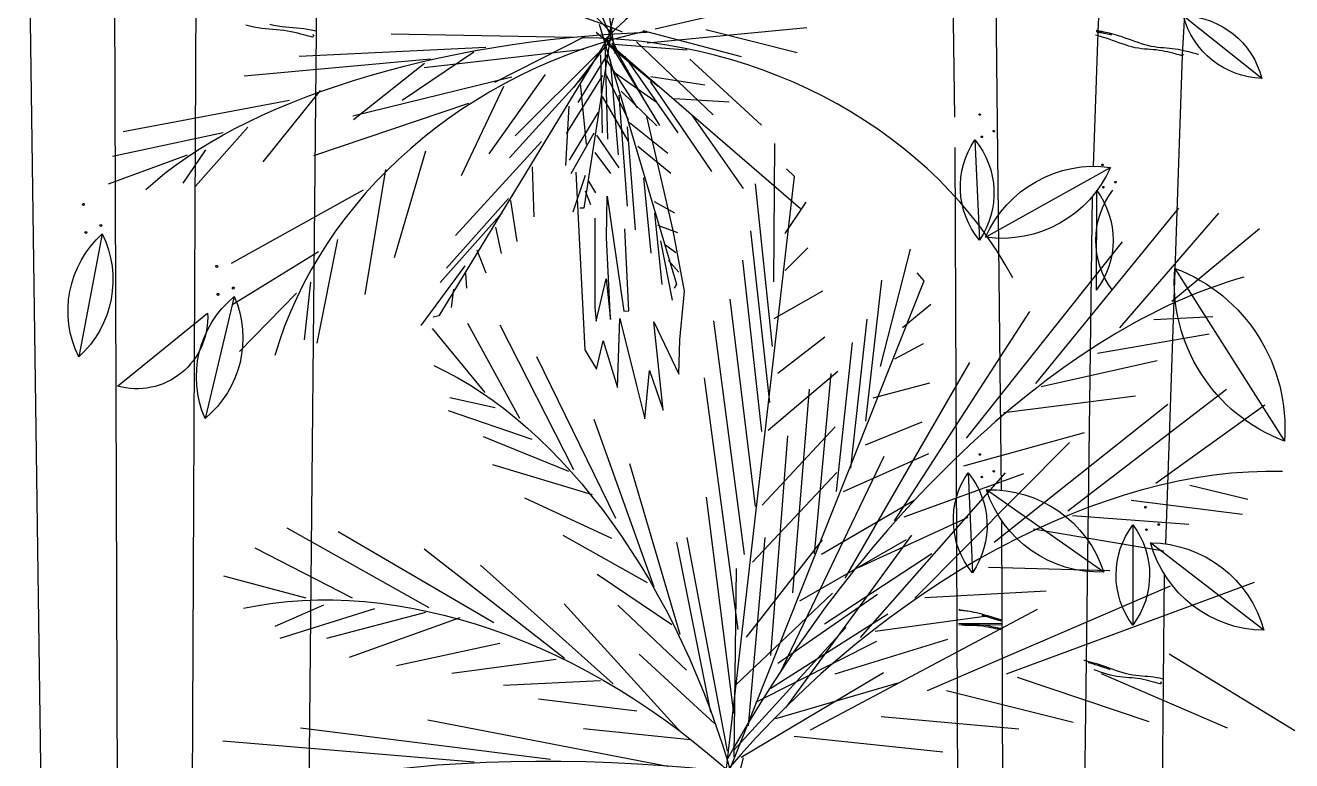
# Model space of a CAD drawing. Header units: millimetres. Extents: x 0 to 25200, y 0 to 17820.
# Drawn here: x 10550 to 11292, y 3987 to 4418 of the extents above; entities that cross this region are included whole.
import ezdxf

# ---------------------------------------------------------------- set-up
doc = ezdxf.new("R2010")
doc.units = ezdxf.units.MM
doc.header["$LTSCALE"] = 100
doc.header["$MEASUREMENT"] = 0
doc.layers.add('CO-TREE', color=251, linetype='Continuous')

# ---------------------------------------------------------------- blocks, each defined once
blk = doc.blocks.new('T-134')
at = {"layer": 'CO-TREE'}
for p, q in [((696.4, 2087.54), (679.44, 1774.25)), ((396.55, 1761.05), (355.75, 2030.26)), ((743.99, 2019.61), (728.89, 1760.64)), ((398.07, 1762.01), (301, 1982.95)), ((50.68, 1981.55), (78.36, 0)), ((151.37, 1945.48), (142.39, 0)), ((102.61, 1890.49), (108.89, 0)), ((221.83, 1851.16), (204.47, 0)), ((420, 1775.64), (523.63, 1799.59)), ((594.44, 1802.44), (595.35, 1723.86)), ((619.56, 1791.56), (622.85, 1505.02)), ((729.67, 1783.29), (775.58, 1746.58)), ((182.32, 1777.18), (179.92, 1777.84)), ((184.67, 1776.62), (182.32, 1777.18)), ((186.98, 1776.19), (184.67, 1776.62)), ((189.25, 1775.87), (186.98, 1776.19)), ((191.47, 1775.63), (189.25, 1775.87)), ((193.66, 1775.44), (191.47, 1775.63)), ((195.83, 1775.28), (193.66, 1775.44)), ((196.43, 1777.56), (194.07, 1778.11)), ((197.98, 1775.11), (195.83, 1775.28)), ((198.73, 1777.13), (196.43, 1777.56)), ((200.11, 1774.92), (197.98, 1775.11)), ((201, 1776.81), (198.73, 1777.13)), ((202.24, 1774.66), (200.11, 1774.92)), ((203.22, 1776.57), (201, 1776.81)), ((204.36, 1774.32), (202.24, 1774.66)), ((205.42, 1776.38), (203.22, 1776.57)), ((207.58, 1776.22), (205.42, 1776.38)), ((209.73, 1776.05), (207.58, 1776.22)), ((211.87, 1775.85), (209.73, 1776.05)), ((213.99, 1775.59), (211.87, 1775.85)), ((216.12, 1775.26), (213.99, 1775.59)), ((218.21, 1774.85), (216.12, 1775.26)), ((220.24, 1774.4), (218.21, 1774.85)), ((220.76, 1774.27), (220.24, 1774.4)), ((394.58, 1776.5), (378.04, 1670.37)), ((387.13, 1778.3), (432.53, 1625.87)), ((412.77, 1774.62), (470.26, 1759.39)), ((415.28, 1767.47), (508.89, 1776.4)), ((449.59, 1775.15), (503.15, 1761.69)), ((678.89, 1774.53), (678.96, 1774.64)), ((678.91, 1774.44), (678.89, 1774.53)), ((679.02, 1774.36), (678.91, 1774.44)), ((678.96, 1774.64), (679.15, 1774.77)), ((679.15, 1774.77), (679.46, 1774.92)), ((206.45, 1773.91), (204.36, 1774.32)), ((208.48, 1773.46), (206.45, 1773.91)), ((210.42, 1772.99), (208.48, 1773.46)), ((212.23, 1772.52), (210.42, 1772.99)), ((213.9, 1772.07), (212.23, 1772.52)), ((215.37, 1771.66), (213.9, 1772.07)), ((216.64, 1771.32), (215.37, 1771.66)), ((217.67, 1771.06), (216.64, 1771.32)), ((218.47, 1770.89), (217.67, 1771.06)), ((218.95, 1770.81), (218.47, 1770.89)), ((219.13, 1772.34), (219.39, 1772.08)), ((219.39, 1772.08), (219.51, 1771.89)), ((371.56, 1770.55), (265.22, 1772.43)), ((394.54, 1774.02), (293.03, 1607.33)), ((378.85, 1771.06), (325.78, 1744.2)), ((393.15, 1768.59), (372.28, 1741.41)), ((385.33, 1773.56), (505.1, 1670.27)), ((394.61, 1767.47), (414.23, 1732.6)), ((408.9, 1767.94), (453.86, 1725.21)), ((679.42, 1773.53), (676.72, 1695)), ((679.57, 1771.53), (678.15, 1771.91)), ((679.19, 1774.3), (679.02, 1774.36)), ((679.04, 1773.69), (679.03, 1773.69)), ((679.14, 1773.61), (679.04, 1773.69)), ((679.32, 1773.55), (679.14, 1773.61)), ((679.42, 1774.25), (679.19, 1774.3)), ((679.55, 1773.5), (679.32, 1773.55)), ((679.69, 1774.21), (679.42, 1774.25)), ((679.81, 1773.46), (679.55, 1773.5)), ((681.09, 1771.09), (679.57, 1771.53)), ((679.99, 1774.17), (679.69, 1774.21)), ((680.11, 1773.42), (679.81, 1773.46)), ((680.32, 1774.13), (679.99, 1774.17)), ((680.45, 1773.38), (680.11, 1773.42)), ((680.71, 1774.09), (680.32, 1774.13)), ((680.84, 1773.34), (680.45, 1773.38)), ((681.18, 1774.03), (680.71, 1774.09)), ((681.3, 1773.28), (680.84, 1773.34)), ((682.7, 1770.61), (681.09, 1771.09)), ((681.72, 1773.95), (681.18, 1774.03)), ((681.85, 1773.2), (681.3, 1773.28)), ((682.37, 1773.84), (681.72, 1773.95)), ((682.5, 1773.09), (681.85, 1773.2)), ((683.14, 1773.7), (682.37, 1773.84)), ((683.26, 1772.95), (682.5, 1773.09)), ((684.4, 1770.07), (682.7, 1770.61)), ((684.03, 1773.51), (683.14, 1773.7)), ((684.16, 1772.76), (683.26, 1772.95)), ((685.07, 1773.28), (684.03, 1773.51)), ((685.2, 1772.53), (684.16, 1772.76)), ((686.16, 1769.48), (684.4, 1770.07)), ((686.25, 1773), (685.07, 1773.28)), ((686.38, 1772.25), (685.2, 1772.53)), ((687.99, 1768.83), (686.16, 1769.48)), ((687.55, 1772.66), (686.25, 1773)), ((687.68, 1771.91), (686.38, 1772.25)), ((688.97, 1772.28), (687.55, 1772.66)), ((689.86, 1768.16), (687.99, 1768.83)), ((690.49, 1771.84), (688.97, 1772.28)), ((691.76, 1767.47), (689.86, 1768.16)), ((692.11, 1771.36), (690.49, 1771.84)), ((693.68, 1766.79), (691.76, 1767.47)), ((693.8, 1770.82), (692.11, 1771.36)), ((695.56, 1770.23), (693.8, 1770.82)), ((697.39, 1769.58), (695.56, 1770.23)), ((699.26, 1768.91), (697.39, 1769.58)), ((701.16, 1768.22), (699.26, 1768.91)), ((703.09, 1767.54), (701.16, 1768.22)), ((705.02, 1766.89), (703.09, 1767.54)), ((320.69, 1764.7), (211.18, 1759.41)), ((313.56, 1761.89), (271.58, 1733.49)), ((377.88, 1763.54), (284.45, 1752.81)), ((386.71, 1761.53), (337.93, 1712.79)), ((392.59, 1761.82), (374.63, 1732.4)), ((387.87, 1760.36), (388.83, 1714.7)), ((390.39, 1766.75), (392.06, 1710.88)), ((391.85, 1766.79), (421.76, 1742.06)), ((394.22, 1765.63), (422.5, 1718.83)), ((395.72, 1766.53), (438.69, 1763.22)), ((401.93, 1759.64), (433.21, 1714.66)), ((695.62, 1766.14), (693.68, 1766.79)), ((697.55, 1765.54), (695.62, 1766.14)), ((699.46, 1765), (697.55, 1765.54)), ((701.35, 1764.56), (699.46, 1765)), ((703.2, 1764.22), (701.35, 1764.56)), ((705.01, 1763.96), (703.2, 1764.22)), ((706.79, 1763.77), (705.01, 1763.96)), ((706.95, 1766.29), (705.02, 1766.89)), ((708.54, 1763.62), (706.79, 1763.77)), ((708.86, 1765.75), (706.95, 1766.29)), ((710.28, 1763.49), (708.54, 1763.62)), ((710.75, 1765.31), (708.86, 1765.75)), ((711.99, 1763.35), (710.28, 1763.49)), ((712.6, 1764.97), (710.75, 1765.31)), ((713.7, 1763.2), (711.99, 1763.35)), ((714.41, 1764.71), (712.6, 1764.97)), ((715.4, 1762.99), (713.7, 1763.2)), ((716.19, 1764.52), (714.41, 1764.71)), ((717.1, 1762.72), (715.4, 1762.99)), ((717.94, 1764.37), (716.19, 1764.52)), ((718.77, 1762.39), (717.1, 1762.72)), ((719.68, 1764.24), (717.94, 1764.37)), ((720.4, 1762.03), (718.77, 1762.39)), ((728.87, 1759.93), (719.04, 1473.55)), ((721.4, 1764.1), (719.68, 1764.24)), ((721.95, 1761.66), (720.4, 1762.03)), ((723.1, 1763.95), (721.4, 1764.1)), ((723.4, 1761.28), (721.95, 1761.66)), ((724.81, 1763.74), (723.1, 1763.95)), ((724.73, 1760.92), (723.4, 1761.28)), ((725.91, 1760.59), (724.73, 1760.92)), ((726.5, 1763.47), (724.81, 1763.74)), ((726.92, 1760.32), (725.91, 1760.59)), ((728.18, 1763.14), (726.5, 1763.47)), ((727.74, 1760.11), (726.92, 1760.32)), ((728.38, 1759.97), (727.74, 1760.11)), ((729.8, 1762.78), (728.18, 1763.14)), ((728.77, 1759.91), (728.38, 1759.97)), ((728.91, 1761.13), (729.12, 1760.93)), ((729.12, 1760.93), (729.22, 1760.78)), ((731.35, 1762.41), (729.8, 1762.78)), ((732.8, 1762.03), (731.35, 1762.41)), ((734.13, 1761.67), (732.8, 1762.03)), ((735.31, 1761.34), (734.13, 1761.67)), ((736.32, 1761.07), (735.31, 1761.34)), ((737.15, 1760.86), (736.32, 1761.07)), ((737.78, 1760.72), (737.15, 1760.86)), ((738.25, 1760.65), (737.78, 1760.72)), ((738.42, 1760.64), (738.25, 1760.65)), ((288.21, 1757.81), (179.02, 1747.91)), ((284.72, 1755.25), (243.06, 1722.24)), ((391.44, 1757.3), (409.29, 1729.19)), ((393.58, 1757.53), (398.17, 1701.74)), ((440.21, 1757.76), (482.27, 1719.19)), ((335.99, 1747.29), (242.78, 1724.34)), ((355.51, 1748.86), (322.39, 1702.39)), ((380.91, 1751.07), (334.46, 1700)), ((389.14, 1748.27), (367.71, 1714.31)), ((391.47, 1748.28), (404.07, 1722.4)), ((395.25, 1750.58), (420.58, 1732.7)), ((417.04, 1744.81), (453.03, 1692.03)), ((417.36, 1747.67), (448.97, 1742.82)), ((223.56, 1739.42), (189.83, 1697.69)), ((330.95, 1741.73), (306.16, 1689.49)), ((375.98, 1743.82), (379.53, 1707.74)), ((399.97, 1739.08), (421, 1718.73)), ((205.65, 1733.54), (108.04, 1715.17)), ((310.55, 1731.72), (219.53, 1701.21)), ((369.31, 1730.16), (367.33, 1695.55)), ((388.89, 1735.86), (403.82, 1709.99)), ((398.58, 1736.7), (403.44, 1671.6)), ((431.29, 1734.79), (463.22, 1732.79)), ((386.59, 1726.82), (369.5, 1698.53)), ((430.5, 1657.33), (415.02, 1724.19)), ((441.36, 1724.91), (471.46, 1681.88)), ((181.1, 1717.93), (150.54, 1683.37)), ((403.51, 1718.21), (408.23, 1657.77)), ((404.9, 1720.58), (427.32, 1702.61)), ((166.68, 1714.61), (101.71, 1700.83)), ((353.35, 1709.55), (302.83, 1654.42)), ((384.01, 1714.4), (370.4, 1690.64)), ((385.47, 1713.28), (398.63, 1694.16)), ((489.55, 1627.25), (490.07, 1708.39)), ((607.43, 1710.44), (609.99, 1651.72)), ((145.61, 1701.57), (99.19, 1684.44)), ((156.39, 1704.63), (143.09, 1685.17)), ((285.32, 1703.92), (266.89, 1641.24)), ((384.63, 1703.12), (393.69, 1690.75)), ((409.69, 1706.74), (429.12, 1691.01)), ((595.55, 1706.03), (602.91, 27.66)), ((261.86, 1693.02), (249.79, 1619.89)), ((347.85, 1694.73), (348.77, 1665.35)), ((501.64, 1688.96), (496.84, 1693.45)), ((613.64, 1653.34), (686.9, 1694.36)), ((378.85, 1689.55), (371.64, 1668.08)), ((373.33, 1691.61), (378.65, 1587.41)), ((380.9, 1686.18), (384.99, 1679.43)), ((413.16, 1688.21), (417.4, 1644.06)), ((459.66, 1324.46), (501.64, 1688.96)), ((248.7, 1681.01), (171.28, 1638.07)), ((378.88, 1680.53), (382.1, 1672.64)), ((488.8, 1589.29), (478.73, 1684.64)), ((678.65, 1681.03), (678.52, 1622.26)), ((333.92, 1676.15), (297.63, 1635.24)), ((335.08, 1674.99), (338.91, 1650.84)), ((391.46, 1653.22), (391.74, 1677.42)), ((391.74, 1677.42), (401.65, 1609.97)), ((419.41, 1674.41), (431.27, 1667.78)), ((496.09, 1655.49), (508.41, 1674.02)), ((676.11, 1677.17), (655.12, 27.66)), ((330.15, 1667.73), (293.87, 1626.81)), ((378.04, 1670.37), (375.71, 1670.36)), ((384.63, 1664.59), (384.5, 1612.2)), ((419.62, 1667.43), (423.78, 1625.61)), ((643.1, 1567.62), (726.9, 1670.38)), ((692.4, 1600.22), (750.3, 1667.48)), ((326.39, 1659.3), (329.61, 1643.88)), ((404.44, 1610.27), (402.2, 1658.38)), ((421.28, 1660.49), (433.08, 1656.18)), ((437.06, 1621.75), (430.5, 1657.33)), ((487.07, 1556.54), (476.01, 1657.11)), ((722.89, 1615.8), (774.21, 1658.57)), ((95.79, 1655.38), (81.96, 1583.22)), ((233.78, 1652.11), (221.49, 1591.2)), ((393.7, 1605.11), (391.46, 1653.22)), ((423.02, 1651.22), (429.89, 1616.47)), ((426, 1648.98), (431.97, 1644.5)), ((602.45, 1535.44), (693.87, 1650.65)), ((222.59, 1644.76), (171.71, 1613.62)), ((315.36, 1645.95), (320.62, 1632.56)), ((496.2, 1633.9), (509.51, 1647.22)), ((552.1, 1577.59), (569.6, 1646.41)), ((308.39, 1636.66), (282.57, 1601.54)), ((427.74, 1639.71), (433.78, 1632.9)), ((482.38, 1539.45), (471.33, 1640.02)), ((724.59, 1635.14), (788.8, 1533.83)), ((217.77, 1626.98), (214.25, 1593.2)), ((308.69, 1632.3), (309.29, 1623.57)), ((385.34, 1604.23), (391.19, 1629.02)), ((391.19, 1629.02), (393.7, 1605.11)), ((457.57, 1325.69), (577.64, 1627.89)), ((543.39, 1545.49), (552.78, 1628.22)), ((577.64, 1627.89), (573.56, 1632.54)), ((173.17, 1618.58), (156.05, 1547.13)), ((209.65, 1620.53), (176.31, 1586.29)), ((301.73, 1623.01), (300.29, 1612.25)), ((432.53, 1625.87), (431.14, 1623.5)), ((434.42, 1593.27), (437.06, 1621.75)), ((489.67, 1605.66), (518.24, 1621.85)), ((384.5, 1612.2), (385.34, 1604.23)), ((478.8, 1495.55), (463.81, 1616.99)), ((564.84, 1600.44), (581.6, 1614.03)), ((104.73, 1566.03), (157.52, 1608.85)), ((293.03, 1607.33), (289.83, 1606.46)), ((397.89, 1565.26), (399.28, 1605.7)), ((399.28, 1605.7), (409.04, 1566.43)), ((401.65, 1609.97), (404.44, 1610.27)), ((424.66, 1551.96), (419.22, 1603.76)), ((419.22, 1603.76), (433.72, 1573.06)), ((472.27, 1467.31), (454.32, 1604.4)), ((534.73, 1517.99), (544.18, 1605.32)), ((560.3, 1487.07), (639.5, 1609.75)), ((712.22, 1605.21), (746.8, 1606.88)), ((320.18, 1562.27), (289.35, 1599.79)), ((340.67, 1546.99), (310.07, 1602.87)), ((372.16, 1517), (329.06, 1601.74)), ((679.19, 1585.48), (744.78, 1596.71)), ((385.48, 1576.04), (389.38, 1592.57)), ((389.38, 1592.57), (397.89, 1565.26)), ((433.72, 1573.06), (434.42, 1593.27)), ((491.75, 1573.63), (519.35, 1595.05)), ((526.26, 1504.29), (535.71, 1591.62)), ((560.45, 1582.09), (577.15, 1591.07)), ((396.96, 1488.49), (350.62, 1583.15)), ((378.65, 1587.41), (385.48, 1576.04)), ((413.93, 1546.8), (416.57, 1575.28)), ((416.57, 1575.28), (424.66, 1551.96)), ((486.2, 1540.17), (527.1, 1574.9)), ((531.35, 1453.44), (604.44, 1579.85)), ((646.16, 1565.76), (714.28, 1581.14)), ((468.68, 1423.41), (448.77, 1570.93)), ((513.34, 1467.64), (523.03, 1573.38)), ((547.71, 1559.24), (580.99, 1568)), ((326.22, 1553.26), (299.47, 1559.18)), ((409.04, 1566.43), (413.93, 1546.8)), ((500.6, 1444.79), (510.48, 1564.34)), ((624.31, 1550.6), (701.59, 1560.38)), ((661.85, 1492.83), (754.87, 1564.34)), ((347.79, 1534.67), (298.82, 1551.65)), ((618.65, 1474.53), (720.46, 1555.44)), ((713.54, 1509.05), (777.4, 1554.99)), ((419.37, 1448.23), (384.26, 1546.55)), ((543.2, 1531.68), (576.54, 1545.05)), ((482.62, 1496.27), (525.37, 1542.15)), ((487.68, 1408.14), (497.68, 1536.89)), ((600.95, 1519.25), (671.61, 1538.79)), ((369.35, 1516.08), (319.31, 1536.37)), ((572.22, 1441.64), (662.91, 1532.95)), ((492.76, 1397.19), (554.15, 1525.05)), ((530.41, 1504.23), (580.44, 1526.58)), ((383.15, 1502.29), (324.69, 1519.83)), ((434.68, 1420.29), (405.17, 1520.43)), ((477.07, 1462.81), (526.47, 1515.35)), ((540.28, 1418.66), (625.41, 1515.18)), ((565.89, 1489.36), (636.04, 1514.91)), ((603.36, 1515.29), (605.92, 1456.57)), ((733.45, 1508.04), (767.4, 1499.74)), ((394.58, 1476.74), (343.45, 1500.33)), ((466.08, 1374.29), (450.11, 1500.95)), ((682.9, 1457.04), (614.16, 1505.27)), ((517.48, 1467.58), (571.78, 1499.08)), ((699.04, 1499.13), (764.32, 1490.88)), ((539.48, 1459.88), (603.52, 1489.16)), ((623.05, 1487.23), (627.9, 27.66)), ((664.63, 1490.22), (732.84, 1485.11)), ((287.52, 1436.01), (204.21, 1482.76)), ((325.43, 1427.15), (234.1, 1480.58)), ((415.49, 1450.62), (366.09, 1478.44)), ((496.48, 1377.44), (570.34, 1478.63)), ((641.64, 1482.38), (718.19, 1469.45)), ((700.04, 1484.7), (699.9, 1425.92)), ((242.46, 1441.73), (185.42, 1471.1)), ((366.87, 1406.23), (284.51, 1470.4)), ((452.56, 1374.89), (432.55, 1474.47)), ((462.38, 1351.98), (438.77, 1477.2)), ((473.48, 1418.91), (518.08, 1475.94)), ((474.7, 1366.89), (484.46, 1477.23)), ((504.69, 1440.14), (567.33, 1476.13)), ((776.83, 1422.87), (710.37, 1474.19)), ((519.17, 1426.67), (582.18, 1467.99)), ((395.39, 1391.54), (317.51, 1461.09)), ((429.72, 1425.99), (385.93, 1455.63)), ((466.17, 1348.59), (467.64, 1459.04)), ((615.42, 1459.93), (686.56, 1457.95)), ((718.43, 1455.77), (705.04, 27.66)), ((215.23, 1441.67), (167.07, 1454.54)), ((579.67, 1387.58), (722, 1448.91)), ((625.85, 1397.28), (771.21, 1451.04)), ((466.95, 1390.66), (523.98, 1444.64)), ((491.76, 1403.48), (550.33, 1444.13)), ((577.93, 1442.16), (649.22, 1445.91)), ((225.48, 1437.67), (196.88, 1425.11)), ((255.38, 1435.5), (199.98, 1417.97)), ((285.28, 1433.32), (227.21, 1418.02)), ((435.02, 1363.02), (366.53, 1438.4)), ((438.33, 1399.53), (398, 1437.61)), ((511.03, 1364.51), (644.03, 1435.27)), ((598.11, 1434.8), (598.18, 1434.91)), ((598.14, 1434.71), (598.11, 1434.8)), ((598.25, 1434.64), (598.14, 1434.71)), ((598.18, 1434.91), (598.36, 1435.05)), ((598.42, 1434.58), (598.25, 1434.64)), ((598.36, 1435.05), (598.66, 1435.21)), ((598.66, 1434.54), (598.42, 1434.58)), ((598.92, 1434.51), (598.66, 1434.54)), ((599.22, 1434.49), (598.92, 1434.51)), ((599.56, 1434.47), (599.22, 1434.49)), ((599.95, 1434.44), (599.56, 1434.47)), ((600.42, 1434.4), (599.95, 1434.44)), ((600.97, 1434.35), (600.42, 1434.4)), ((601.62, 1434.27), (600.97, 1434.35)), ((602.39, 1434.16), (601.62, 1434.27)), ((603.3, 1434.02), (602.39, 1434.16)), ((604.35, 1433.83), (603.3, 1434.02)), ((605.53, 1433.6), (604.35, 1433.83)), ((606.85, 1433.33), (605.53, 1433.6)), ((608.29, 1433.01), (606.85, 1433.33)), ((609.82, 1432.65), (608.29, 1433.01)), ((305.36, 1430.23), (240.56, 1406.88)), ((487.68, 1388.89), (556.29, 1432.49)), ((548.93, 1422.32), (614.66, 1431.27)), ((597.79, 1426.79), (623.35, 1426.99)), ((599.61, 1426.62), (597.79, 1426.79)), ((597.95, 1426.04), (623.35, 1426.25)), ((599.77, 1425.87), (597.95, 1426.04)), ((601.4, 1426.51), (599.61, 1426.62)), ((601.56, 1425.76), (599.77, 1425.87)), ((603.16, 1426.44), (601.4, 1426.51)), ((603.32, 1425.69), (601.56, 1425.76)), ((604.9, 1426.38), (603.16, 1426.44)), ((605.06, 1425.64), (603.32, 1425.69)), ((606.62, 1426.33), (604.9, 1426.38)), ((606.78, 1425.59), (605.06, 1425.64)), ((608.33, 1426.25), (606.62, 1426.33)), ((608.49, 1425.51), (606.78, 1425.59)), ((610.04, 1426.12), (608.33, 1426.25)), ((610.2, 1425.38), (608.49, 1425.51)), ((611.46, 1432.23), (609.82, 1432.65)), ((611.75, 1425.93), (610.04, 1426.12)), ((613.17, 1431.77), (611.46, 1432.23)), ((613.33, 1431.03), (611.62, 1431.49)), ((613.44, 1425.68), (611.75, 1425.93)), ((614.96, 1431.26), (613.17, 1431.77)), ((615.12, 1430.52), (613.33, 1431.03)), ((615.07, 1425.4), (613.44, 1425.68)), ((616.82, 1430.7), (614.96, 1431.26)), ((616.97, 1429.96), (615.12, 1430.52)), ((618.71, 1430.12), (616.82, 1430.7)), ((618.87, 1429.37), (616.97, 1429.96)), ((620.65, 1429.52), (618.71, 1430.12)), ((620.8, 1428.77), (618.87, 1429.37)), ((622.6, 1428.93), (620.65, 1429.52)), ((622.76, 1428.18), (620.8, 1428.77)), ((623.34, 1428.72), (622.6, 1428.93)), ((466.2, 1352.7), (531.74, 1424.49)), ((611.91, 1425.18), (610.2, 1425.38)), ((613.59, 1424.94), (611.91, 1425.18)), ((615.23, 1424.65), (613.59, 1424.94)), ((616.64, 1425.09), (615.07, 1425.4)), ((616.8, 1424.35), (615.23, 1424.65)), ((618.11, 1424.78), (616.64, 1425.09)), ((618.26, 1424.04), (616.8, 1424.35)), ((619.45, 1424.48), (618.11, 1424.78)), ((619.61, 1423.74), (618.26, 1424.04)), ((620.65, 1424.21), (619.45, 1424.48)), ((620.81, 1423.47), (619.61, 1423.74)), ((621.67, 1423.98), (620.65, 1424.21)), ((621.83, 1423.24), (620.81, 1423.47)), ((622.5, 1423.81), (621.67, 1423.98)), ((622.66, 1423.07), (621.83, 1423.24)), ((623.15, 1423.7), (622.5, 1423.81)), ((623.62, 1423.65), (623.15, 1423.7)), ((623.78, 1423.65), (623.62, 1423.65)), ((328.96, 1415.09), (268.22, 1402.02)), ((479.03, 1380.64), (549.96, 1416.52)), ((525.48, 1397.28), (591.52, 1417.69)), ((361.96, 1405.77), (300.79, 1397.61)), ((454.71, 1368.28), (410.5, 1408.76)), ((671.39, 1405.09), (671.29, 1405.11)), ((672.43, 1404.86), (671.39, 1405.09)), ((673.6, 1404.57), (672.43, 1404.86)), ((674.91, 1404.24), (673.6, 1404.57)), ((675.03, 1403.49), (673.73, 1403.82)), ((676.32, 1403.85), (674.91, 1404.24)), ((676.45, 1403.1), (675.03, 1403.49)), ((677.85, 1403.42), (676.32, 1403.85)), ((679.46, 1402.93), (677.85, 1403.42)), ((721.23, 1409.11), (794.9, 1364)), ((470.31, 1348.53), (553.86, 1398.06)), ((677.97, 1402.67), (676.45, 1403.1)), ((679.11, 1399.05), (677.21, 1399.74)), ((679.58, 1402.18), (677.97, 1402.67)), ((681.04, 1398.37), (679.11, 1399.05)), ((681.15, 1402.39), (679.46, 1402.93)), ((681.28, 1401.64), (679.58, 1402.18)), ((682.97, 1397.72), (681.04, 1398.37)), ((682.92, 1401.8), (681.15, 1402.39)), ((683.04, 1401.05), (681.28, 1401.64)), ((681.36, 1397.55), (755.29, 1365.7)), ((684.74, 1401.16), (682.92, 1401.8)), ((684.9, 1397.12), (682.97, 1397.72)), ((684.86, 1400.41), (683.04, 1401.05)), ((686.61, 1400.49), (684.74, 1401.16)), ((686.73, 1399.74), (684.86, 1400.41)), ((686.81, 1396.58), (684.9, 1397.12)), ((688.51, 1399.8), (686.61, 1400.49)), ((688.7, 1396.14), (686.81, 1396.58)), ((690.44, 1399.12), (688.51, 1399.8)), ((690.55, 1395.79), (688.7, 1396.14)), ((692.37, 1398.47), (690.44, 1399.12)), ((692.36, 1395.54), (690.55, 1395.79)), ((694.3, 1397.87), (692.37, 1398.47)), ((696.22, 1397.33), (694.3, 1397.87)), ((698.1, 1396.89), (696.22, 1397.33)), ((699.95, 1396.54), (698.1, 1396.89)), ((701.76, 1396.29), (699.95, 1396.54)), ((703.54, 1396.1), (701.76, 1396.29)), ((705.3, 1395.95), (703.54, 1396.1)), ((707.03, 1395.81), (705.3, 1395.95)), ((708.75, 1395.68), (707.03, 1395.81)), ((387.81, 1393.31), (331.11, 1390.52)), ((490.62, 1371.18), (562.37, 1392.12)), ((632.16, 1395.42), (709.36, 1369.27)), ((694.14, 1395.35), (692.36, 1395.54)), ((695.89, 1395.2), (694.14, 1395.35)), ((697.63, 1395.06), (695.89, 1395.2)), ((699.35, 1394.93), (697.63, 1395.06)), ((701.05, 1394.77), (699.35, 1394.93)), ((702.76, 1394.57), (701.05, 1394.77)), ((704.45, 1394.29), (702.76, 1394.57)), ((706.12, 1393.97), (704.45, 1394.29)), ((707.75, 1393.61), (706.12, 1393.97)), ((709.3, 1393.23), (707.75, 1393.61)), ((710.46, 1395.52), (708.75, 1395.68)), ((710.75, 1392.86), (709.3, 1393.23)), ((712.16, 1395.32), (710.46, 1395.52)), ((712.08, 1392.5), (710.75, 1392.86)), ((713.26, 1392.17), (712.08, 1392.5)), ((713.85, 1395.04), (712.16, 1395.32)), ((714.27, 1391.9), (713.26, 1392.17)), ((715.53, 1394.72), (713.85, 1395.04)), ((715.1, 1391.69), (714.27, 1391.9)), ((715.73, 1391.55), (715.1, 1391.69)), ((717.15, 1394.36), (715.53, 1394.72)), ((716.12, 1391.49), (715.73, 1391.55)), ((716.26, 1392.71), (716.47, 1392.51)), ((716.47, 1392.51), (716.57, 1392.35)), ((717.57, 1394.26), (717.15, 1394.36)), ((409.18, 1375.48), (351.62, 1382.52)), ((590.77, 1387.64), (664.95, 1369.05)), ((427.38, 1342.99), (286.67, 1370.24)), ((552.41, 1372.29), (633.16, 1365.11)), ((358.5, 1347.07), (211.92, 1365.54)), ((440.37, 1358.57), (377.9, 1365.15)), ((501.44, 1360.68), (588.49, 1351.63)), ((313.78, 1345.49), (166.56, 1357.77)), ((471.52, 1348.15), (417.73, 1140.69))]:
    blk.add_line(p, q, dxfattribs=at)
for centre, major_axis, ratio, start_param, end_param in [((522.78, 1749.5), (61.01, 212.98), 0.593584, 0.501498, 1.649471), ((507.45, 1665.58), (164.92, 147.93), 0.703506, 0.501498, 1.649471), ((459.64, 1542.05), (263.51, 76.46), 0.860949, 1.492122, 2.640094), ((381.36, 1533.82), (-273.65, 20), 0.860949, 3.643091, 4.791063), ((662.22, 1263.61), (217.84, 356.29), 0.514658, 0.501498, 1.649471), ((647.5, 1205.22), (251.49, 268.68), 0.621303, 0.501498, 1.649471), ((433.69, 1154.83), (-420.25, 44), 0.442679, 4.633715, 5.781687)]:
    blk.add_ellipse(centre, major_axis=major_axis, ratio=ratio, start_param=start_param, end_param=end_param, dxfattribs=at)
at = {"layer": 'CO-TREE', "extrusion": (0, 0, -1)}
for centre, major_axis, ratio, start_param, end_param in [((260.41, 1667.63), (-193.64, 192.59), 0.621303, 0.501498, 1.649471), ((315.17, 1612.24), (-309.56, 111.17), 0.551995, 0.501498, 1.649471), ((776.99, 1795.4), (-48.85, 0.01), 1, -1.542077, -0.250925), ((728.26, 1734.46), (48.85, 0), 1, -1.541805, -0.250653), ((679.91, 1774.28), (0.743, 0.743), 1, 3.326484, 4.168008), ((400.31, 1633.83), (312.82, 21.73), 0.442679, 3.643091, 4.791063), ((218.86, 1771.54), (0.52, 0.52), 1, 0.493999, 2.229566), ((218.45, 1771.42), (-0.821, 0.821), 1, 1.933608, 2.064795), ((728.7, 1760.49), (-0.416, 0.416), 1, 2.064795, 3.800363), ((728.37, 1760.4), (0.656, 0.656), 1, 0.362812, 0.493999), ((610.21, 1725.41), (0.312, 0.312), 1, 3.883427, 7.025019), ((610.21, 1725.41), (0.312, 0.312), 1, 0.741834, 3.883427), ((618.44, 1715.59), (0.312, 0.312), 1, 3.883427, 7.025019), ((618.44, 1715.59), (-0.312, 0.312), 1, 2.31263, 5.454223), ((647.69, 1682.78), (-48.85, 0), 1, -0.689195, 0.601957), ((569.73, 1679.38), (48.85, 0), 1, -0.68906, 0.602091), ((611.38, 1712.28), (-0.312, 0.312), 1, 5.454223, 8.595816), ((611.38, 1712.28), (0.312, 0.312), 1, 0.741834, 3.883427), ((677.5, 1625.22), (69.78, 0), 1, 3.556468, 4.84762), ((623.04, 1722.49), (-69.78, 0.01), 1, 3.556265, 4.847416), ((682.11, 1695.86), (-0.312, 0.312), 1, 5.500033, 8.641626), ((682.11, 1695.86), (0.312, 0.312), 1, 0.787644, 3.929237), ((689.88, 1685.67), (-0.312, 0.312), 1, 5.500033, 8.641626), ((689.88, 1685.67), (0.312, 0.312), 1, 0.787644, 3.929237), ((727.12, 1651.56), (48.85, 0), 1, 2.498317, 3.789469), ((639.57, 1651.73), (-48.85, 0), 1, 2.498227, 3.789378), ((682.68, 1682.69), (-0.312, 0.312), 1, 5.500033, 8.641626), ((682.68, 1682.69), (0.312, 0.312), 1, 0.787644, 3.929237), ((84.72, 1672.6), (-0.39, 0.39), 1, 5.454223, 8.595816), ((84.72, 1672.6), (-0.39, 0.39), 1, 2.31263, 5.454223), ((86.19, 1656.18), (0.39, 0.39), 1, 3.883427, 7.025019), ((86.19, 1656.18), (0.39, 0.39), 1, 0.741834, 3.883427), ((95, 1660.31), (0.39, 0.39), 1, 3.883427, 7.025019), ((95, 1660.31), (-0.39, 0.39), 1, 2.31263, 5.454223), ((136.78, 1610.12), (-61.06, 0), 1, -0.45624, 0.834911), ((40.98, 1628.48), (61.06, 0), 1, -0.45617, 0.834982), ((162.9, 1636.28), (-0.39, 0.39), 1, 5.500033, 8.641626), ((162.9, 1636.28), (-0.39, 0.39), 1, 2.358441, 5.500033), ((823.95, 1627.11), (-99.68, 0), 1, -1.210506, 0.080645), ((689.44, 1541.86), (99.68, 0), 1, -1.210469, 0.080683), ((212.03, 1571.49), (61.06, 0), 1, 2.731198, 4.02235), ((117.18, 1594.22), (61.06, 0), 1, -0.410351, 0.8808), ((163.61, 1619.82), (0.39, 0.39), 1, 3.929237, 7.07083), ((163.61, 1619.82), (0.39, 0.39), 1, 0.787644, 3.929237), ((172.6, 1623.54), (0.39, 0.39), 1, 3.929237, 7.07083), ((172.6, 1623.54), (-0.39, 0.39), 1, 2.358441, 5.500033), ((115.93, 1606.17), (-41.68, 0), 1, 3.077322, 4.984325), ((290.24, 1302.82), (-92.42, 283.87), 0.593584, 0.501498, 1.649471), ((610.21, 1525.94), (-0.312, 0.312), 1, 5.454223, 8.595816), ((610.21, 1525.94), (-0.312, 0.312), 1, 2.31263, 5.454223), ((643.61, 1487.63), (48.85, 0), 1, 2.452532, 3.743684), ((565.66, 1484.23), (48.85, 0.01), 1, -0.689035, 0.602117), ((618.43, 1516.11), (0.312, 0.312), 1, 3.883427, 7.025019), ((618.43, 1516.11), (-0.312, 0.312), 1, 2.31263, 5.454223), ((611.38, 1512.81), (0.312, 0.312), 1, 3.883427, 7.025019), ((611.38, 1512.81), (-0.312, 0.312), 1, 2.31263, 5.454223), ((616.52, 1435.53), (69.78, 0), 1, 4.678691, 5.969842), ((680.54, 1526.78), (-69.78, 0.01), 1, 4.678543, 5.969694), ((707.37, 1495.02), (-0.312, 0.312), 1, 5.500033, 8.641626), ((707.37, 1495.02), (-0.312, 0.312), 1, 2.358441, 5.500033), ((715.13, 1484.83), (-0.312, 0.312), 1, 5.500033, 8.641626), ((715.13, 1484.83), (-0.312, 0.312), 1, 2.358441, 5.500033), ((738.99, 1455.23), (48.85, 0), 1, 2.498317, 3.789469), ((660.95, 1455.4), (-48.85, 0), 1, 2.498258, 3.789409), ((707.94, 1481.85), (-0.312, 0.312), 1, 5.500033, 8.641626), ((707.94, 1481.85), (-0.312, 0.312), 1, 2.358441, 5.500033), ((777.67, 1492.64), (-69.78, 0.01), 1, -1.558824, -0.267673), ((709.53, 1404.42), (-69.78, 0.01), 1, 1.582748, 2.8739), ((314.92, 1190.56), (-229.22, 191.27), 0.703506, 0.501498, 1.649471), ((716.05, 1392.07), (0.416, 0.416), 1, 0.493999, 2.229566), ((715.72, 1391.97), (-0.656, 0.656), 1, 1.933608, 2.064795)]:
    blk.add_ellipse(centre, major_axis=major_axis, ratio=ratio, start_param=start_param, end_param=end_param, dxfattribs=at)

msp = doc.modelspace()

# ---------------------------------------------------------------- block references
at = {"layer": 'CO-TREE'}
msp.add_blockref('T-134', (10499.21, 2640.69), dxfattribs=at)

doc.saveas('drawing.dxf')
